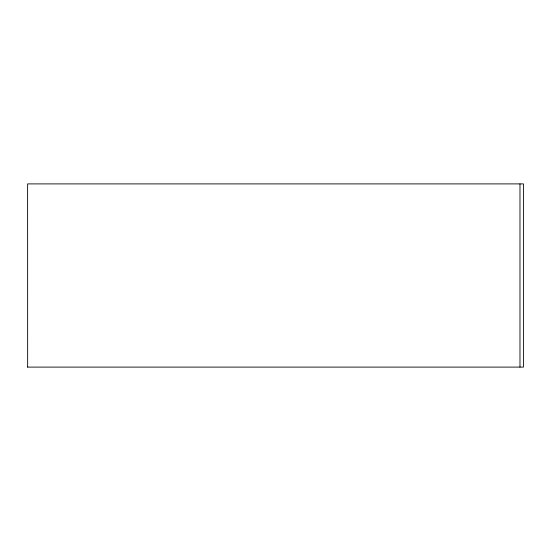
<?xml version="1.0" encoding="UTF-8"?>
<svg xmlns="http://www.w3.org/2000/svg" width="551" height="551" viewBox="0 0 551 551"><rect width="100%" height="100%" fill="white"/><g stroke="black" fill="none" stroke-linecap="round" stroke-linejoin="round"><path stroke-width="0.83" d="M27.55 367.104L523.45 367.104L523.443 183.896L27.612 183.896L27.653 367.097M519.979 183.903L519.979 367.104"/></g></svg>
